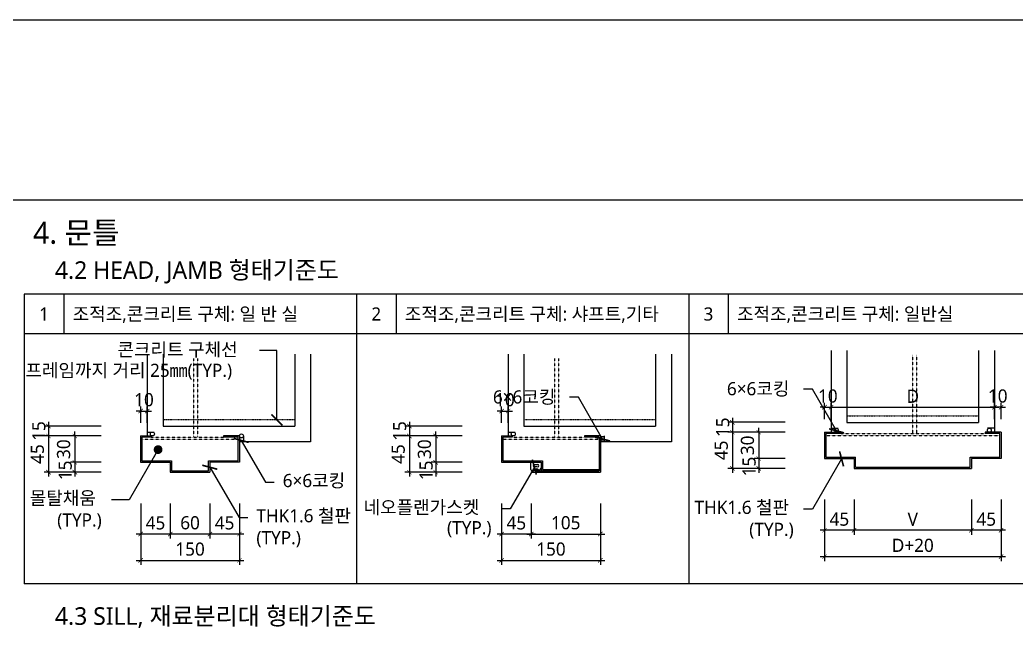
# Model space of a CAD drawing. Header units: inches. Extents: x 10 to 84110, y 29113 to 88513.
# Drawn here: x 27660 to 50350, y 74518 to 88513 of the extents above; entities that cross this region are included whole.
import ezdxf
from ezdxf.enums import TextEntityAlignment as Align

# ---------------------------------------------------------------- set-up
doc = ezdxf.new("R2010")
doc.units = ezdxf.units.IN
doc.header["$MEASUREMENT"] = 0
for name, pattern in [('DASH_0', [1, 0.5, -0.5]), ('DASH_16', [1.4, 0.7, -0.7]), ('DASH_31', [1.5, 1, -0.5])]:
    doc.linetypes.add(name, pattern=pattern)
doc.layers.get('Defpoints').update_dxf_attribs({"color": 137})
for name, color, linetype in [('21', 4, 'Continuous'), ('23', 7, 'Continuous'), ('24', 7, 'Continuous'), ('DIM-INT', 7, 'Continuous'), ('ELE-2', 2, 'Continuous'), ('ELE-4', 4, 'Continuous'), ('ELE-7', 7, 'Continuous'), ('HATCH', 8, 'Continuous'), ('SYM-LEAD', 6, 'Continuous'), ('TEXT', 3, 'Continuous')]:
    doc.layers.add(name, color=color, linetype=linetype)
doc.styles.add('ARIAL', font='malgun.ttf')
doc.styles.add('굴림체(옥산)', font='malgun.ttf')
doc.styles.add('맑은고딕', font='malgun.ttf')
doc.dimstyles.new('CJA', dxfattribs={"dimscale": 300, "dimtxt": 2.7, "dimasz": 1, "dimexe": 2, "dimexo": 3, "dimgap": 1, "dimtad": 1, "dimdec": 0, "dimzin": 1, "dimdsep": 46, "dimlunit": 6, "dimtxsty": '굴림체(옥산)', "dimblk": 'CJDOT', "dimcen": 0.09, "dimdle": 1, "dimclrd": 256, "dimclre": 256, "dimclrt": 3, "dimadec": 0, "dimazin": 0, "dimtfac": 1, "dimtdec": 0, "dimtix": 1, "dimtmove": 2, "dimatfit": 3, "dimldrblk": 'CJDOT', "dimfxl": 1, "dimtolj": 1, "dimtzin": 1, "dimarcsym": 0})
doc.dimstyles.new('DIM-QD 1', dxfattribs={"dimtxt": 3, "dimasz": 1.5, "dimexe": 1, "dimexo": 0, "dimgap": 1, "dimtad": 1, "dimdec": 3, "dimdsep": 46, "dimtxsty": 'ARIAL', "dimblk1": 'ARCHTICK', "dimblk2": 'ARCHTICK', "dimsah": 1, "dimcen": 0, "dimclrd": 256, "dimclre": 256, "dimclrt": 3, "dimazin": 2, "dimtfac": 1, "dimtdec": 3, "dimtix": 1, "dimtmove": 2, "dimatfit": 3, "dimldrblk": 'ARCHTICK', "dimfxl": 1, "dimtolj": 1, "dimtzin": 0, "dimarcsym": 0})

# ---------------------------------------------------------------- blocks, each defined once
blk = doc.blocks.new('_ARCHTICK')
at = {"color": 0, "linetype": 'ByBlock', "const_width": 0.15}
blk.add_lwpolyline([(-0.5, -0.5), (0.5, 0.5)], dxfattribs=at)
blk = doc.blocks.new('*D46')
at = {"layer": 'Defpoints', "color": 0, "transparency": 16777216}
for p in [(30410, 77797), (31085, 77797), (30410, 76797)]:
    blk.add_point(p, dxfattribs=at)
at = {"layer": 'DIM-INT', "color": 7, "lineweight": -2, "transparency": 16777216}
for p, q in [((30410, 77497), (30410, 76697)), ((31085, 77497), (31085, 76697)), ((31185, 76797), (30310, 76797))]:
    blk.add_line(p, q, dxfattribs=at)
at = {"layer": 'DIM-INT', "color": 7, "lineweight": -2, "transparency": 16777216, "xscale": 100, "yscale": 100, "zscale": 100, "rotation": 180}
blk.add_blockref('_ARCHTICK', (30410, 76797), dxfattribs=at)
at = {"layer": 'DIM-INT', "color": 7, "lineweight": -2, "transparency": 16777216, "xscale": 100, "yscale": 100, "zscale": 100}
blk.add_blockref('_ARCHTICK', (31085, 76797), dxfattribs=at)
at = {"layer": 'DIM-INT', "color": 3, "transparency": 16777216, "insert": (30747, 77050), "char_height": 300, "attachment_point": 5, "style": '맑은고딕'}
blk.add_mtext('\\A1;45 ', dxfattribs=at)
blk = doc.blocks.new('CJDOT')
blk.add_line((-2, 0), (2, 0))
at = {"const_width": 0.5}
blk.add_lwpolyline([(-0.25, 0, 1), (0.25, 0, 1)], format="xyb", close=True, dxfattribs=at)
blk = doc.blocks.new('*D47')
at = {"layer": 'Defpoints', "color": 0, "transparency": 16777216}
for p in [(31085, 77797), (31985, 77797), (31085, 76797)]:
    blk.add_point(p, dxfattribs=at)
at = {"layer": 'DIM-INT', "color": 7, "lineweight": -2, "transparency": 16777216}
for p, q in [((31085, 77497), (31085, 76697)), ((31985, 77497), (31985, 76697)), ((32085, 76797), (30985, 76797))]:
    blk.add_line(p, q, dxfattribs=at)
at = {"layer": 'DIM-INT', "color": 7, "lineweight": -2, "transparency": 16777216, "xscale": 100, "yscale": 100, "zscale": 100, "rotation": 180}
blk.add_blockref('_ARCHTICK', (31085, 76797), dxfattribs=at)
at = {"layer": 'DIM-INT', "color": 7, "lineweight": -2, "transparency": 16777216, "xscale": 100, "yscale": 100, "zscale": 100}
blk.add_blockref('_ARCHTICK', (31985, 76797), dxfattribs=at)
at = {"layer": 'DIM-INT', "color": 3, "transparency": 16777216, "insert": (31535, 77052), "char_height": 300, "attachment_point": 5, "style": '맑은고딕'}
blk.add_mtext('\\A1;60 ', dxfattribs=at)
blk = doc.blocks.new('*D48')
at = {"layer": 'Defpoints', "color": 0, "transparency": 16777216}
for p in [(31985, 77797), (32660, 77797), (31985, 76797)]:
    blk.add_point(p, dxfattribs=at)
at = {"layer": 'DIM-INT', "color": 7, "lineweight": -2, "transparency": 16777216}
for p, q in [((31985, 77497), (31985, 76697)), ((32660, 77497), (32660, 76697)), ((32760, 76797), (31885, 76797))]:
    blk.add_line(p, q, dxfattribs=at)
at = {"layer": 'DIM-INT', "color": 7, "lineweight": -2, "transparency": 16777216, "xscale": 100, "yscale": 100, "zscale": 100, "rotation": 180}
blk.add_blockref('_ARCHTICK', (31985, 76797), dxfattribs=at)
at = {"layer": 'DIM-INT', "color": 7, "lineweight": -2, "transparency": 16777216, "xscale": 100, "yscale": 100, "zscale": 100}
blk.add_blockref('_ARCHTICK', (32660, 76797), dxfattribs=at)
at = {"layer": 'DIM-INT', "color": 3, "transparency": 16777216, "insert": (32322, 77050), "char_height": 300, "attachment_point": 5, "style": '맑은고딕'}
blk.add_mtext('\\A1;45 ', dxfattribs=at)
blk = doc.blocks.new('*D49')
at = {"layer": 'Defpoints', "color": 0, "transparency": 16777216}
for p in [(30560, 79601), (30410, 79032), (30560, 79032)]:
    blk.add_point(p, dxfattribs=at)
at = {"layer": 'DIM-INT', "color": 7, "lineweight": -2, "transparency": 16777216}
for p, q in [((30410, 79332), (30410, 79701)), ((30560, 79332), (30560, 79701)), ((30410, 79601), (30310, 79601)), ((30410, 79601), (30560, 79601)), ((30560, 79601), (30660, 79601))]:
    blk.add_line(p, q, dxfattribs=at)
at = {"layer": 'DIM-INT', "color": 7, "lineweight": -2, "transparency": 16777216, "xscale": 100, "yscale": 100, "zscale": 100}
blk.add_blockref('_ARCHTICK', (30410, 79601), dxfattribs=at)
at = {"layer": 'DIM-INT', "color": 7, "lineweight": -2, "transparency": 16777216, "xscale": 100, "yscale": 100, "zscale": 100, "rotation": 180}
blk.add_blockref('_ARCHTICK', (30560, 79601), dxfattribs=at)
at = {"layer": 'DIM-INT', "color": 3, "transparency": 16777216, "insert": (30485, 79857), "char_height": 300, "attachment_point": 5, "style": '맑은고딕'}
blk.add_mtext('\\A1;10', dxfattribs=at)
blk = doc.blocks.new('*D50')
at = {"layer": 'Defpoints', "color": 0, "transparency": 16777216}
for p in [(30410, 77797), (32660, 77797), (32660, 76197)]:
    blk.add_point(p, dxfattribs=at)
at = {"layer": 'DIM-INT', "color": 7, "lineweight": -2, "transparency": 16777216}
for p, q in [((30410, 77497), (30410, 76097)), ((32660, 77497), (32660, 76097)), ((30310, 76197), (32760, 76197))]:
    blk.add_line(p, q, dxfattribs=at)
at = {"layer": 'DIM-INT', "color": 7, "lineweight": -2, "transparency": 16777216, "xscale": 100, "yscale": 100, "zscale": 100, "rotation": 180}
blk.add_blockref('_ARCHTICK', (30410, 76197), dxfattribs=at)
at = {"layer": 'DIM-INT', "color": 7, "lineweight": -2, "transparency": 16777216, "xscale": 100, "yscale": 100, "zscale": 100}
blk.add_blockref('_ARCHTICK', (32660, 76197), dxfattribs=at)
at = {"layer": 'DIM-INT', "color": 3, "transparency": 16777216, "insert": (31535, 76453), "char_height": 300, "attachment_point": 5, "style": '맑은고딕'}
blk.add_mtext('\\A1;150 ', dxfattribs=at)
blk = doc.blocks.new('*D51')
at = {"layer": 'Defpoints', "color": 0, "transparency": 16777216}
for p in [(29810, 79032), (28310, 78207), (29810, 78207)]:
    blk.add_point(p, dxfattribs=at)
at = {"layer": 'DIM-INT', "color": 7, "lineweight": -2, "transparency": 16777216}
for p, q in [((29510, 79032), (28210, 79032)), ((28310, 79132), (28310, 78107)), ((29510, 78207), (28210, 78207))]:
    blk.add_line(p, q, dxfattribs=at)
at = {"layer": 'DIM-INT', "color": 7, "lineweight": -2, "transparency": 16777216, "xscale": 100, "yscale": 100, "zscale": 100}
for p, rotation in [((28310, 79032), 90), ((28310, 78207), 270)]:
    blk.add_blockref('_ARCHTICK', p, dxfattribs=dict(at, rotation=rotation))
at = {"layer": 'DIM-INT', "color": 3, "transparency": 16777216, "insert": (28057, 78620), "char_height": 300, "attachment_point": 5, "rotation": 90, "style": '맑은고딕'}
blk.add_mtext('\\A1;45', dxfattribs=at)
blk = doc.blocks.new('*D52')
at = {"layer": 'Defpoints', "color": 0, "transparency": 16777216}
for p in [(29810, 78432), (28910, 78207), (29810, 78207)]:
    blk.add_point(p, dxfattribs=at)
at = {"layer": 'DIM-INT', "color": 7, "lineweight": -2, "transparency": 16777216}
for p, q in [((28910, 78532), (28910, 78107)), ((29510, 78432), (28810, 78432)), ((29510, 78207), (28810, 78207))]:
    blk.add_line(p, q, dxfattribs=at)
at = {"layer": 'DIM-INT', "color": 7, "lineweight": -2, "transparency": 16777216, "xscale": 100, "yscale": 100, "zscale": 100}
for p, rotation in [((28910, 78432), 90), ((28910, 78207), 270)]:
    blk.add_blockref('_ARCHTICK', p, dxfattribs=dict(at, rotation=rotation))
at = {"layer": 'DIM-INT', "color": 3, "transparency": 16777216, "insert": (28692, 78249), "char_height": 300, "attachment_point": 5, "rotation": 90, "style": '맑은고딕'}
blk.add_mtext('\\A1;15', dxfattribs=at)
blk = doc.blocks.new('*D53')
at = {"layer": 'Defpoints', "color": 0, "transparency": 16777216}
for p in [(29810, 79032), (28910, 78432), (29810, 78432)]:
    blk.add_point(p, dxfattribs=at)
at = {"layer": 'DIM-INT', "color": 7, "lineweight": -2, "transparency": 16777216}
for p, q in [((29510, 79032), (28810, 79032)), ((28910, 79032), (28910, 79132)), ((28910, 79032), (28910, 78432)), ((29510, 78432), (28810, 78432)), ((28910, 78432), (28910, 78332))]:
    blk.add_line(p, q, dxfattribs=at)
at = {"layer": 'DIM-INT', "color": 7, "lineweight": -2, "transparency": 16777216, "xscale": 100, "yscale": 100, "zscale": 100}
for p, rotation in [((28910, 79032), 270), ((28910, 78432), 90)]:
    blk.add_blockref('_ARCHTICK', p, dxfattribs=dict(at, rotation=rotation))
at = {"layer": 'DIM-INT', "color": 3, "transparency": 16777216, "insert": (28655, 78732), "char_height": 300, "attachment_point": 5, "rotation": 90, "style": '맑은고딕'}
blk.add_mtext('\\A1;30', dxfattribs=at)
blk = doc.blocks.new('*D54')
at = {"layer": 'Defpoints', "color": 0, "transparency": 16777216}
for p in [(29810, 79257), (28310, 79032), (29810, 79032)]:
    blk.add_point(p, dxfattribs=at)
at = {"layer": 'DIM-INT', "color": 7, "lineweight": -2, "transparency": 16777216}
for p, q in [((29510, 79257), (28210, 79257)), ((28310, 79357), (28310, 78932)), ((29510, 79032), (28210, 79032))]:
    blk.add_line(p, q, dxfattribs=at)
at = {"layer": 'DIM-INT', "color": 7, "lineweight": -2, "transparency": 16777216, "xscale": 100, "yscale": 100, "zscale": 100}
for p, rotation in [((28310, 79257), 90), ((28310, 79032), 270)]:
    blk.add_blockref('_ARCHTICK', p, dxfattribs=dict(at, rotation=rotation))
at = {"layer": 'DIM-INT', "color": 3, "transparency": 16777216, "insert": (28091, 79145), "char_height": 300, "attachment_point": 5, "rotation": 90, "style": '맑은고딕'}
blk.add_mtext('\\A1;15', dxfattribs=at)
blk = doc.blocks.new('*D55')
at = {"layer": 'Defpoints', "color": 0, "transparency": 16777216}
for p in [(38780, 79601), (38630, 79032), (38780, 79032)]:
    blk.add_point(p, dxfattribs=at)
at = {"layer": 'DIM-INT', "color": 7, "lineweight": -2, "transparency": 16777216}
for p, q in [((38630, 79332), (38630, 79701)), ((38780, 79332), (38780, 79701)), ((38630, 79601), (38530, 79601)), ((38630, 79601), (38780, 79601)), ((38780, 79601), (38880, 79601))]:
    blk.add_line(p, q, dxfattribs=at)
at = {"layer": 'DIM-INT', "color": 7, "lineweight": -2, "transparency": 16777216, "xscale": 100, "yscale": 100, "zscale": 100}
blk.add_blockref('_ARCHTICK', (38630, 79601), dxfattribs=at)
at = {"layer": 'DIM-INT', "color": 7, "lineweight": -2, "transparency": 16777216, "xscale": 100, "yscale": 100, "zscale": 100, "rotation": 180}
blk.add_blockref('_ARCHTICK', (38780, 79601), dxfattribs=at)
at = {"layer": 'DIM-INT', "color": 3, "transparency": 16777216, "insert": (38705, 79857), "char_height": 300, "attachment_point": 5, "style": '맑은고딕'}
blk.add_mtext('\\A1;10', dxfattribs=at)
blk = doc.blocks.new('*D56')
at = {"layer": 'Defpoints', "color": 0, "transparency": 16777216}
for p in [(38630, 77797), (39305, 77797), (38630, 76797)]:
    blk.add_point(p, dxfattribs=at)
at = {"layer": 'DIM-INT', "color": 7, "lineweight": -2, "transparency": 16777216}
for p, q in [((38630, 77497), (38630, 76697)), ((39305, 77497), (39305, 76697)), ((39405, 76797), (38530, 76797))]:
    blk.add_line(p, q, dxfattribs=at)
at = {"layer": 'DIM-INT', "color": 7, "lineweight": -2, "transparency": 16777216, "xscale": 100, "yscale": 100, "zscale": 100, "rotation": 180}
blk.add_blockref('_ARCHTICK', (38630, 76797), dxfattribs=at)
at = {"layer": 'DIM-INT', "color": 7, "lineweight": -2, "transparency": 16777216, "xscale": 100, "yscale": 100, "zscale": 100}
blk.add_blockref('_ARCHTICK', (39305, 76797), dxfattribs=at)
at = {"layer": 'DIM-INT', "color": 3, "transparency": 16777216, "insert": (38967, 77050), "char_height": 300, "attachment_point": 5, "style": '맑은고딕'}
blk.add_mtext('\\A1;45 ', dxfattribs=at)
blk = doc.blocks.new('*D57')
at = {"layer": 'Defpoints', "color": 0, "transparency": 16777216}
for p in [(38630, 77797), (40880, 77797), (40880, 76197)]:
    blk.add_point(p, dxfattribs=at)
at = {"layer": 'DIM-INT', "color": 7, "lineweight": -2, "transparency": 16777216}
for p, q in [((38630, 77497), (38630, 76097)), ((40880, 77497), (40880, 76097)), ((38530, 76197), (40980, 76197))]:
    blk.add_line(p, q, dxfattribs=at)
at = {"layer": 'DIM-INT', "color": 7, "lineweight": -2, "transparency": 16777216, "xscale": 100, "yscale": 100, "zscale": 100, "rotation": 180}
blk.add_blockref('_ARCHTICK', (38630, 76197), dxfattribs=at)
at = {"layer": 'DIM-INT', "color": 7, "lineweight": -2, "transparency": 16777216, "xscale": 100, "yscale": 100, "zscale": 100}
blk.add_blockref('_ARCHTICK', (40880, 76197), dxfattribs=at)
at = {"layer": 'DIM-INT', "color": 3, "transparency": 16777216, "insert": (39755, 76453), "char_height": 300, "attachment_point": 5, "style": '맑은고딕'}
blk.add_mtext('\\A1;150 ', dxfattribs=at)
blk = doc.blocks.new('*D58')
at = {"layer": 'Defpoints', "color": 0, "transparency": 16777216}
for p in [(38030, 79032), (36530, 78207), (38030, 78207)]:
    blk.add_point(p, dxfattribs=at)
at = {"layer": 'DIM-INT', "color": 7, "lineweight": -2, "transparency": 16777216}
for p, q in [((37730, 79032), (36430, 79032)), ((36530, 79132), (36530, 78107)), ((37730, 78207), (36430, 78207))]:
    blk.add_line(p, q, dxfattribs=at)
at = {"layer": 'DIM-INT', "color": 7, "lineweight": -2, "transparency": 16777216, "xscale": 100, "yscale": 100, "zscale": 100}
for p, rotation in [((36530, 79032), 90), ((36530, 78207), 270)]:
    blk.add_blockref('_ARCHTICK', p, dxfattribs=dict(at, rotation=rotation))
at = {"layer": 'DIM-INT', "color": 3, "transparency": 16777216, "insert": (36277, 78620), "char_height": 300, "attachment_point": 5, "rotation": 90, "style": '맑은고딕'}
blk.add_mtext('\\A1;45', dxfattribs=at)
blk = doc.blocks.new('*D59')
at = {"layer": 'Defpoints', "color": 0, "transparency": 16777216}
for p in [(38030, 78432), (37130, 78207), (38030, 78207)]:
    blk.add_point(p, dxfattribs=at)
at = {"layer": 'DIM-INT', "color": 7, "lineweight": -2, "transparency": 16777216}
for p, q in [((37130, 78532), (37130, 78107)), ((37730, 78432), (37030, 78432)), ((37730, 78207), (37030, 78207))]:
    blk.add_line(p, q, dxfattribs=at)
at = {"layer": 'DIM-INT', "color": 7, "lineweight": -2, "transparency": 16777216, "xscale": 100, "yscale": 100, "zscale": 100}
for p, rotation in [((37130, 78432), 90), ((37130, 78207), 270)]:
    blk.add_blockref('_ARCHTICK', p, dxfattribs=dict(at, rotation=rotation))
at = {"layer": 'DIM-INT', "color": 3, "transparency": 16777216, "insert": (36913, 78249), "char_height": 300, "attachment_point": 5, "rotation": 90, "style": '맑은고딕'}
blk.add_mtext('\\A1;15', dxfattribs=at)
blk = doc.blocks.new('*D60')
at = {"layer": 'Defpoints', "color": 0, "transparency": 16777216}
for p in [(38030, 79032), (37130, 78432), (38030, 78432)]:
    blk.add_point(p, dxfattribs=at)
at = {"layer": 'DIM-INT', "color": 7, "lineweight": -2, "transparency": 16777216}
for p, q in [((37730, 79032), (37030, 79032)), ((37130, 79032), (37130, 79132)), ((37130, 79032), (37130, 78432)), ((37730, 78432), (37030, 78432)), ((37130, 78432), (37130, 78332))]:
    blk.add_line(p, q, dxfattribs=at)
at = {"layer": 'DIM-INT', "color": 7, "lineweight": -2, "transparency": 16777216, "xscale": 100, "yscale": 100, "zscale": 100}
for p, rotation in [((37130, 79032), 270), ((37130, 78432), 90)]:
    blk.add_blockref('_ARCHTICK', p, dxfattribs=dict(at, rotation=rotation))
at = {"layer": 'DIM-INT', "color": 3, "transparency": 16777216, "insert": (36875, 78732), "char_height": 300, "attachment_point": 5, "rotation": 90, "style": '맑은고딕'}
blk.add_mtext('\\A1;30', dxfattribs=at)
blk = doc.blocks.new('*D61')
at = {"layer": 'Defpoints', "color": 0, "transparency": 16777216}
for p in [(38030, 79257), (36530, 79032), (38030, 79032)]:
    blk.add_point(p, dxfattribs=at)
at = {"layer": 'DIM-INT', "color": 7, "lineweight": -2, "transparency": 16777216}
for p, q in [((37730, 79257), (36430, 79257)), ((36530, 79357), (36530, 78932)), ((37730, 79032), (36430, 79032))]:
    blk.add_line(p, q, dxfattribs=at)
at = {"layer": 'DIM-INT', "color": 7, "lineweight": -2, "transparency": 16777216, "xscale": 100, "yscale": 100, "zscale": 100}
for p, rotation in [((36530, 79257), 90), ((36530, 79032), 270)]:
    blk.add_blockref('_ARCHTICK', p, dxfattribs=dict(at, rotation=rotation))
at = {"layer": 'DIM-INT', "color": 3, "transparency": 16777216, "insert": (36311, 79145), "char_height": 300, "attachment_point": 5, "rotation": 90, "style": '맑은고딕'}
blk.add_mtext('\\A1;15', dxfattribs=at)
blk = doc.blocks.new('*D62')
at = {"layer": 'Defpoints', "color": 0, "transparency": 16777216}
for p in [(46137, 79687), (45987, 79118), (46137, 79118)]:
    blk.add_point(p, dxfattribs=at)
at = {"layer": 'DIM-INT', "color": 7, "lineweight": -2, "transparency": 16777216}
for p, q in [((45987, 79687), (45887, 79687)), ((45987, 79418), (45987, 79787)), ((45987, 79687), (46137, 79687)), ((46137, 79418), (46137, 79787)), ((46137, 79687), (46237, 79687))]:
    blk.add_line(p, q, dxfattribs=at)
at = {"layer": 'DIM-INT', "color": 7, "lineweight": -2, "transparency": 16777216, "xscale": 100, "yscale": 100, "zscale": 100}
blk.add_blockref('_ARCHTICK', (45987, 79687), dxfattribs=at)
at = {"layer": 'DIM-INT', "color": 7, "lineweight": -2, "transparency": 16777216, "xscale": 100, "yscale": 100, "zscale": 100, "rotation": 180}
blk.add_blockref('_ARCHTICK', (46137, 79687), dxfattribs=at)
at = {"layer": 'DIM-INT', "color": 3, "transparency": 16777216, "insert": (46062, 79942), "char_height": 300, "attachment_point": 5, "style": '맑은고딕'}
blk.add_mtext('\\A1;10', dxfattribs=at)
blk = doc.blocks.new('*D63')
at = {"layer": 'Defpoints', "color": 0, "transparency": 16777216}
for p in [(45387, 79118), (43887, 78293), (45387, 78293)]:
    blk.add_point(p, dxfattribs=at)
at = {"layer": 'DIM-INT', "color": 7, "lineweight": -2, "transparency": 16777216}
for p, q in [((43887, 79218), (43887, 78193)), ((45087, 79118), (43787, 79118)), ((45087, 78293), (43787, 78293))]:
    blk.add_line(p, q, dxfattribs=at)
at = {"layer": 'DIM-INT', "color": 7, "lineweight": -2, "transparency": 16777216, "xscale": 100, "yscale": 100, "zscale": 100}
for p, rotation in [((43887, 79118), 90), ((43887, 78293), 270)]:
    blk.add_blockref('_ARCHTICK', p, dxfattribs=dict(at, rotation=rotation))
at = {"layer": 'DIM-INT', "color": 3, "transparency": 16777216, "insert": (43635, 78705), "char_height": 300, "attachment_point": 5, "rotation": 90, "style": '맑은고딕'}
blk.add_mtext('\\A1;45', dxfattribs=at)
blk = doc.blocks.new('*D64')
at = {"layer": 'Defpoints', "color": 0, "transparency": 16777216}
for p in [(45387, 78518), (44487, 78293), (45387, 78293)]:
    blk.add_point(p, dxfattribs=at)
at = {"layer": 'DIM-INT', "color": 7, "lineweight": -2, "transparency": 16777216}
for p, q in [((45087, 78518), (44387, 78518)), ((44487, 78618), (44487, 78193)), ((45087, 78293), (44387, 78293))]:
    blk.add_line(p, q, dxfattribs=at)
at = {"layer": 'DIM-INT', "color": 7, "lineweight": -2, "transparency": 16777216, "xscale": 100, "yscale": 100, "zscale": 100}
for p, rotation in [((44487, 78518), 90), ((44487, 78293), 270)]:
    blk.add_blockref('_ARCHTICK', p, dxfattribs=dict(at, rotation=rotation))
at = {"layer": 'DIM-INT', "color": 3, "transparency": 16777216, "insert": (44270, 78335), "char_height": 300, "attachment_point": 5, "rotation": 90, "style": '맑은고딕'}
blk.add_mtext('\\A1;15', dxfattribs=at)
blk = doc.blocks.new('*D65')
at = {"layer": 'Defpoints', "color": 0, "transparency": 16777216}
for p in [(45387, 79118), (44487, 78518), (45387, 78518)]:
    blk.add_point(p, dxfattribs=at)
at = {"layer": 'DIM-INT', "color": 7, "lineweight": -2, "transparency": 16777216}
for p, q in [((44487, 79118), (44487, 79218)), ((45087, 79118), (44387, 79118)), ((44487, 79118), (44487, 78518)), ((45087, 78518), (44387, 78518)), ((44487, 78518), (44487, 78418))]:
    blk.add_line(p, q, dxfattribs=at)
at = {"layer": 'DIM-INT', "color": 7, "lineweight": -2, "transparency": 16777216, "xscale": 100, "yscale": 100, "zscale": 100}
for p, rotation in [((44487, 79118), 270), ((44487, 78518), 90)]:
    blk.add_blockref('_ARCHTICK', p, dxfattribs=dict(at, rotation=rotation))
at = {"layer": 'DIM-INT', "color": 3, "transparency": 16777216, "insert": (44232, 78818), "char_height": 300, "attachment_point": 5, "rotation": 90, "style": '맑은고딕'}
blk.add_mtext('\\A1;30', dxfattribs=at)
blk = doc.blocks.new('*D66')
at = {"layer": 'Defpoints', "color": 0, "transparency": 16777216}
for p in [(45387, 79343), (43887, 79118), (45387, 79118)]:
    blk.add_point(p, dxfattribs=at)
at = {"layer": 'DIM-INT', "color": 7, "lineweight": -2, "transparency": 16777216}
for p, q in [((43887, 79443), (43887, 79018)), ((45087, 79343), (43787, 79343)), ((45087, 79118), (43787, 79118))]:
    blk.add_line(p, q, dxfattribs=at)
at = {"layer": 'DIM-INT', "color": 7, "lineweight": -2, "transparency": 16777216, "xscale": 100, "yscale": 100, "zscale": 100}
for p, rotation in [((43887, 79343), 90), ((43887, 79118), 270)]:
    blk.add_blockref('_ARCHTICK', p, dxfattribs=dict(at, rotation=rotation))
at = {"layer": 'DIM-INT', "color": 3, "transparency": 16777216, "insert": (43669, 79230), "char_height": 300, "attachment_point": 5, "rotation": 90, "style": '맑은고딕'}
blk.add_mtext('\\A1;15', dxfattribs=at)
blk = doc.blocks.new('*D67')
at = {"layer": 'Defpoints', "color": 0, "transparency": 16777216}
for p in [(49857, 79687), (49857, 79118), (50007, 79118)]:
    blk.add_point(p, dxfattribs=at)
at = {"layer": 'DIM-INT', "color": 7, "lineweight": -2, "transparency": 16777216}
for p, q in [((49857, 79687), (49757, 79687)), ((49857, 79418), (49857, 79787)), ((50007, 79687), (49857, 79687)), ((50007, 79418), (50007, 79787)), ((50007, 79687), (50107, 79687))]:
    blk.add_line(p, q, dxfattribs=at)
at = {"layer": 'DIM-INT', "color": 7, "lineweight": -2, "transparency": 16777216, "xscale": 100, "yscale": 100, "zscale": 100}
blk.add_blockref('_ARCHTICK', (49857, 79687), dxfattribs=at)
at = {"layer": 'DIM-INT', "color": 7, "lineweight": -2, "transparency": 16777216, "xscale": 100, "yscale": 100, "zscale": 100, "rotation": 180}
blk.add_blockref('_ARCHTICK', (50007, 79687), dxfattribs=at)
at = {"layer": 'DIM-INT', "color": 3, "transparency": 16777216, "insert": (49932, 79942), "char_height": 300, "attachment_point": 5, "style": '맑은고딕'}
blk.add_mtext('\\A1;10', dxfattribs=at)
blk = doc.blocks.new('*D68')
at = {"layer": 'Defpoints', "color": 0, "transparency": 16777216}
for p in [(45987, 77883), (46662, 77883), (45987, 76883)]:
    blk.add_point(p, dxfattribs=at)
at = {"layer": 'DIM-INT', "color": 7, "lineweight": -2, "transparency": 16777216}
for p, q in [((45987, 77583), (45987, 76783)), ((46662, 77583), (46662, 76783)), ((46762, 76883), (45887, 76883))]:
    blk.add_line(p, q, dxfattribs=at)
at = {"layer": 'DIM-INT', "color": 7, "lineweight": -2, "transparency": 16777216, "xscale": 100, "yscale": 100, "zscale": 100, "rotation": 180}
blk.add_blockref('_ARCHTICK', (45987, 76883), dxfattribs=at)
at = {"layer": 'DIM-INT', "color": 7, "lineweight": -2, "transparency": 16777216, "xscale": 100, "yscale": 100, "zscale": 100}
blk.add_blockref('_ARCHTICK', (46662, 76883), dxfattribs=at)
at = {"layer": 'DIM-INT', "color": 3, "transparency": 16777216, "insert": (46325, 77135), "char_height": 300, "attachment_point": 5, "style": '맑은고딕'}
blk.add_mtext('\\A1;45 ', dxfattribs=at)
blk = doc.blocks.new('*D69')
at = {"layer": 'Defpoints', "color": 0, "transparency": 16777216}
for p in [(46662, 77883), (49332, 77883), (46662, 76883)]:
    blk.add_point(p, dxfattribs=at)
at = {"layer": 'DIM-INT', "color": 7, "lineweight": -2, "transparency": 16777216}
for p, q in [((46662, 77583), (46662, 76783)), ((49332, 77583), (49332, 76783)), ((49432, 76883), (46562, 76883))]:
    blk.add_line(p, q, dxfattribs=at)
at = {"layer": 'DIM-INT', "color": 7, "lineweight": -2, "transparency": 16777216, "xscale": 100, "yscale": 100, "zscale": 100, "rotation": 180}
blk.add_blockref('_ARCHTICK', (46662, 76883), dxfattribs=at)
at = {"layer": 'DIM-INT', "color": 7, "lineweight": -2, "transparency": 16777216, "xscale": 100, "yscale": 100, "zscale": 100}
blk.add_blockref('_ARCHTICK', (49332, 76883), dxfattribs=at)
at = {"layer": 'DIM-INT', "color": 3, "transparency": 16777216, "insert": (47997, 77133), "char_height": 300, "attachment_point": 5, "style": '맑은고딕'}
blk.add_mtext('\\A1;V ', dxfattribs=at)
blk = doc.blocks.new('*D70')
at = {"layer": 'Defpoints', "color": 0, "transparency": 16777216}
for p in [(49332, 77883), (50007, 77883), (49332, 76883)]:
    blk.add_point(p, dxfattribs=at)
at = {"layer": 'DIM-INT', "color": 7, "lineweight": -2, "transparency": 16777216}
for p, q in [((49332, 77583), (49332, 76783)), ((50007, 77583), (50007, 76783)), ((50107, 76883), (49232, 76883))]:
    blk.add_line(p, q, dxfattribs=at)
at = {"layer": 'DIM-INT', "color": 7, "lineweight": -2, "transparency": 16777216, "xscale": 100, "yscale": 100, "zscale": 100, "rotation": 180}
blk.add_blockref('_ARCHTICK', (49332, 76883), dxfattribs=at)
at = {"layer": 'DIM-INT', "color": 7, "lineweight": -2, "transparency": 16777216, "xscale": 100, "yscale": 100, "zscale": 100}
blk.add_blockref('_ARCHTICK', (50007, 76883), dxfattribs=at)
at = {"layer": 'DIM-INT', "color": 3, "transparency": 16777216, "insert": (49670, 77135), "char_height": 300, "attachment_point": 5, "style": '맑은고딕'}
blk.add_mtext('\\A1;45 ', dxfattribs=at)
blk = doc.blocks.new('*D71')
at = {"layer": 'Defpoints', "color": 0, "transparency": 16777216}
for p in [(45987, 77883), (50007, 77883), (50007, 76283)]:
    blk.add_point(p, dxfattribs=at)
at = {"layer": 'DIM-INT', "color": 7, "lineweight": -2, "transparency": 16777216}
for p, q in [((45987, 77583), (45987, 76183)), ((50007, 77583), (50007, 76183)), ((45887, 76283), (50107, 76283))]:
    blk.add_line(p, q, dxfattribs=at)
at = {"layer": 'DIM-INT', "color": 7, "lineweight": -2, "transparency": 16777216, "xscale": 100, "yscale": 100, "zscale": 100, "rotation": 180}
blk.add_blockref('_ARCHTICK', (45987, 76283), dxfattribs=at)
at = {"layer": 'DIM-INT', "color": 7, "lineweight": -2, "transparency": 16777216, "xscale": 100, "yscale": 100, "zscale": 100}
blk.add_blockref('_ARCHTICK', (50007, 76283), dxfattribs=at)
at = {"layer": 'DIM-INT', "color": 3, "transparency": 16777216, "insert": (47997, 76538), "char_height": 300, "attachment_point": 5, "style": '맑은고딕'}
blk.add_mtext('\\A1;D+20 ', dxfattribs=at)
blk = doc.blocks.new('*D72')
at = {"layer": 'Defpoints', "color": 0, "transparency": 16777216}
for p in [(49857, 79687), (46137, 79118), (49857, 79118)]:
    blk.add_point(p, dxfattribs=at)
at = {"layer": 'DIM-INT', "color": 7, "lineweight": -2, "transparency": 16777216}
for p, q in [((46037, 79687), (49957, 79687)), ((46137, 79418), (46137, 79787)), ((49857, 79418), (49857, 79787))]:
    blk.add_line(p, q, dxfattribs=at)
at = {"layer": 'DIM-INT', "color": 7, "lineweight": -2, "transparency": 16777216, "xscale": 100, "yscale": 100, "zscale": 100, "rotation": 180}
blk.add_blockref('_ARCHTICK', (46137, 79687), dxfattribs=at)
at = {"layer": 'DIM-INT', "color": 7, "lineweight": -2, "transparency": 16777216, "xscale": 100, "yscale": 100, "zscale": 100}
blk.add_blockref('_ARCHTICK', (49857, 79687), dxfattribs=at)
at = {"layer": 'DIM-INT', "color": 3, "transparency": 16777216, "insert": (47997, 79937), "char_height": 300, "attachment_point": 5, "style": '맑은고딕'}
blk.add_mtext('\\A1;D', dxfattribs=at)
blk = doc.blocks.new('*D271')
at = {"layer": 'Defpoints', "color": 0, "transparency": 16777216}
for p in [(39305, 77797), (40880, 77797), (40880, 76797)]:
    blk.add_point(p, dxfattribs=at)
at = {"layer": 'DIM-INT', "color": 7, "lineweight": -2, "transparency": 16777216}
for p, q in [((39305, 77497), (39305, 76697)), ((40880, 77497), (40880, 76697)), ((39205, 76797), (40980, 76797))]:
    blk.add_line(p, q, dxfattribs=at)
at = {"layer": 'DIM-INT', "color": 7, "lineweight": -2, "transparency": 16777216, "xscale": 100, "yscale": 100, "zscale": 100, "rotation": 180}
blk.add_blockref('_ARCHTICK', (39305, 76797), dxfattribs=at)
at = {"layer": 'DIM-INT', "color": 7, "lineweight": -2, "transparency": 16777216, "xscale": 100, "yscale": 100, "zscale": 100}
blk.add_blockref('_ARCHTICK', (40880, 76797), dxfattribs=at)
at = {"layer": 'DIM-INT', "color": 3, "transparency": 16777216, "insert": (40092, 77053), "char_height": 300, "attachment_point": 5, "style": '맑은고딕'}
blk.add_mtext('\\A1;105', dxfattribs=at)

msp = doc.modelspace()

# ---------------------------------------------------------------- linework, layer by layer
at = {"layer": '21', "linetype": 'Continuous'}
for p, q in [((30559.5, 80897), (30559.5, 79122)), ((34279.5, 80897), (34279.5, 78897)), ((38780, 80897), (38780, 79122)), ((42500, 80897), (42500, 78897)), ((46137.4, 80982.8), (46137.4, 79207.8)), ((49857.4, 80982.8), (49857.4, 79207.8)), ((34279.5, 78897), (32749.5, 78897)), ((42500, 78897), (40970, 78897))]:
    msp.add_line(p, q, dxfattribs=at)
at = {"layer": '21', "color": 1, "linetype": 'Continuous'}
for p, q in [((46137.4, 79207.8), (46295.5, 79207.8)), ((46137.4, 79207.8), (46137.4, 79117.8)), ((49857.4, 79207.8), (49699.3, 79207.8)), ((49857.4, 79207.8), (49857.4, 79117.8)), ((30559.5, 79122), (30717.6, 79122)), ((30559.5, 79122), (30559.5, 79032)), ((32749.5, 79032), (32749.5, 78897)), ((38780, 79122), (38938.1, 79122)), ((38780, 79122), (38780, 79032)), ((38870, 79032), (38870, 79002)), ((40970, 79032), (40970, 78897)), ((32749.5, 78897), (32659.5, 78897)), ((40970, 78897), (40880, 78897)), ((39299.9, 78268.4), (39299.9, 78432)), ((39374.3, 78382.6), (39456.6, 78382.6))]:
    msp.add_line(p, q, dxfattribs=at)
at = {"layer": '21', "color": 7, "linetype": 'Continuous'}
for p, q in [((30649.5, 79002), (30439.5, 79002)), ((30439.5, 79002), (30439.5, 78462)), ((32633.1, 79002), (32299.5, 79002)), ((32633.1, 78462), (32633.1, 79002)), ((38870, 79002), (38660, 79002)), ((38660, 79002), (38660, 78462)), ((40853.6, 79002), (40520, 79002)), ((40853.6, 79002), (40853.6, 78237.8)), ((46017.4, 79087.8), (46017.4, 78547.8)), ((46364.6, 79087.8), (46017.4, 79087.8)), ((49981, 79087.8), (49647.4, 79087.8)), ((49981, 78547.8), (49981, 79087.8)), ((46017.4, 78547.8), (46692.4, 78547.8)), ((46692.4, 78322.8), (46692.4, 78547.8)), ((49302.4, 78322.8), (49302.4, 78547.8)), ((49302.4, 78547.8), (49981, 78547.8)), ((30439.5, 78462), (31114.5, 78462)), ((31114.5, 78462), (31114.5, 78237.8)), ((31954.5, 78237), (31954.5, 78462)), ((31954.5, 78462), (32633.1, 78462)), ((38660, 78462), (39560, 78462)), ((39560, 78462), (39560, 78267)), ((46692.4, 78322.8), (49302.4, 78322.8)), ((31115.3, 78237), (31954.5, 78237)), ((39401.9, 78237), (39430.1, 78256.3)), ((39401.9, 78237), (40852.8, 78237)), ((39459, 78237), (39430.1, 78256.3)), ((39560, 78267), (40853.6, 78267))]:
    msp.add_line(p, q, dxfattribs=at)
at = {"layer": '21', "color": 1, "linetype": 'Continuous'}
for centre in [(46254.7, 79162.8), (49740.1, 79162.8), (30676.8, 79077), (32704.5, 79032), (38897.3, 79077), (40925, 78976.3)]:
    msp.add_circle(centre, 45, dxfattribs=at)
for centre, radius, start, end in [((39381.7, 78353.6), 29.9, 104.44333, 260.70325), ((39415.4, 78235.7), 96.5, 66.4446, 113.54179), ((39487.3, 78303.7), 43.1, 218.78945, 351.93566), ((39449.1, 78353.6), 29.9, 279.29675, 75.51024), ((39332.7, 78265.6), 32.9, 175.25441, 297.47906)]:
    msp.add_arc(centre, radius, start, end, dxfattribs=at)
at = {"layer": '21', "color": 7, "linetype": 'Continuous'}
msp.add_arc((40852.8, 78237.8), 0.75, 270, 0, dxfattribs=at)
at = {"layer": '23', "linetype": 'Continuous'}
for p, q in [((30409.5, 79032), (30649.5, 79032)), ((30409.5, 79032), (30409.5, 78432)), ((30649.5, 79032), (30649.5, 79002)), ((32299.5, 79032), (32299.5, 79002)), ((32659.5, 79032), (32299.5, 79032)), ((32659.5, 79032), (32659.5, 78432)), ((38630, 79032), (38870, 79032)), ((38630, 79032), (38630, 78432)), ((40880, 79032), (40520, 79032)), ((40520, 79032), (40520, 79002)), ((40880, 79032), (40880, 78207)), ((45987.4, 79117.8), (45987.4, 78517.8)), ((45987.4, 79117.8), (46364.6, 79117.8)), ((46364.6, 79117.8), (46364.6, 79087.8)), ((49647.4, 79117.8), (49647.4, 79087.8)), ((50007.4, 79117.8), (49647.4, 79117.8)), ((50007.4, 79117.8), (50007.4, 78517.8)), ((45987.4, 78517.8), (46662.4, 78517.8)), ((46662.4, 78517.8), (46662.4, 78292.8)), ((49332.4, 78517.8), (49332.4, 78292.8)), ((50007.4, 78517.8), (49332.4, 78517.8)), ((30409.5, 78432), (31084.5, 78432)), ((31084.5, 78432), (31084.5, 78207.8)), ((31984.5, 78432), (31984.5, 78207)), ((32659.5, 78432), (31984.5, 78432)), ((38630, 78432), (39530, 78432)), ((39305, 78207), (39429.9, 78292.5)), ((39429.9, 78292.5), (39513.1, 78237)), ((39530, 78432), (39530, 78237)), ((46662.4, 78292.8), (49332.4, 78292.8)), ((31085.3, 78207), (31984.5, 78207)), ((39305, 78207), (40880, 78207))]:
    msp.add_line(p, q, dxfattribs=at)
msp.add_arc((31085.3, 78207.8), 0.75, 180, 270, dxfattribs=at)
at = {"layer": '24', "linetype": 'Continuous'}
for p, q in [((30919.5, 80897), (30919.5, 79257)), ((33919.5, 80897), (33919.5, 79257)), ((39140, 80897), (39140, 79257)), ((42140, 80897), (42140, 79257)), ((46497.4, 80982.8), (46497.4, 79342.8)), ((49497.4, 80982.8), (49497.4, 79342.8)), ((30919.5, 79257), (33919.5, 79257)), ((39140, 79257), (42140, 79257)), ((46497.4, 79342.8), (49497.4, 79342.8))]:
    msp.add_line(p, q, dxfattribs=at)
at = {"layer": '24', "color": 9, "linetype": 'DASH_16', "ltscale": 2}
for p, q in [((46497.4, 79492.8), (49497.4, 79492.8)), ((30919.5, 79407), (33919.5, 79407)), ((39140, 79407), (42140, 79407))]:
    msp.add_line(p, q, dxfattribs=at)
at = {"layer": 'DIM-INT'}
msp.add_lwpolyline([(84109.5, 29112.7), (9.5, 29112.7), (9.5, 88512.7), (84109.5, 88512.7)], close=True, dxfattribs=at)
at = {"layer": 'ELE-2'}
msp.add_line((4659.5, 84412.7), (73359.5, 84412.7), dxfattribs=at)
at = {"layer": 'ELE-4'}
for p, q in [((27759.5, 82262.1), (27759.5, 75662.1)), ((73159.5, 82262.1), (27759.5, 82262.1)), ((73159.5, 75662.1), (27759.5, 75662.1))]:
    msp.add_line(p, q, dxfattribs=at)
at = {"layer": 'ELE-7'}
for p, q in [((28659.5, 82262.1), (28659.5, 81362.1)), ((35326.2, 82262.1), (35326.2, 75662.1)), ((36226.2, 82262.1), (36226.2, 81362.1)), ((42892.9, 82262.1), (42892.9, 75662.1)), ((43792.9, 82262.1), (43792.9, 81362.1)), ((73159.5, 81362.1), (27759.5, 81362.1))]:
    msp.add_line(p, q, dxfattribs=at)
at = {"layer": 'HATCH', "linetype": 'DASH_0', "ltscale": 1.5}
for p, q in [((31620.6, 79002), (31620.6, 80797)), ((31710.6, 79002), (31710.6, 80797)), ((39841.1, 79002), (39841.1, 80797)), ((39931.1, 79002), (39931.1, 80797)), ((47997.4, 79087.8), (47997.4, 80882.8)), ((48087.4, 79087.8), (48087.4, 80882.8)), ((30649.5, 79002), (32299.5, 79002)), ((38870, 79002), (40520, 79002)), ((46017.4, 79042.8), (49981, 79042.8)), ((46364.6, 79087.8), (49647.4, 79087.8)), ((30439.5, 78957), (32633.1, 78957)), ((38660, 78957), (40853.6, 78957))]:
    msp.add_line(p, q, dxfattribs=at)
at = {"layer": 'HATCH', "linetype": 'DASH_31'}
msp.add_arc((31053.8, 78386.3), 0.75, 0, 90, dxfattribs=at)
at = {"layer": 'HATCH', "linetype": 'Continuous'}
for centre in [(31115.3, 78267.8), (31115.3, 78237.8)]:
    msp.add_arc(centre, 0.75, 180, 270, dxfattribs=at)

# ---------------------------------------------------------------- texts
at = {"layer": 'TEXT', "style": '맑은고딕'}
for s, height, p in [('4. 문틀', 500, (27957.9, 83662.1)), ('4.2 HEAD, JAMB 형태기준도', 400, (28457.9, 82812.1)), ('조적조,콘크리트 구체: 일 반 실', 300, (28859.5, 81812.1)), ('조적조,콘크리트 구체: 샤프트,기타', 300, (36426.2, 81812.1)), ('조적조,콘크리트 구체: 일반실', 300, (43992.9, 81812.1)), ('4.3 SILL, 재료분리대 형태기준도', 400, (28457.9, 74928.8))]:
    msp.add_text(s, height=height, dxfattribs=at).set_placement(p, align=Align.MIDDLE_LEFT)
for s, p in [('1', (28209.5, 81812.1)), ('2', (35776.2, 81812.1)), ('3', (43342.9, 81812.1))]:
    msp.add_text(s, height=300, dxfattribs=at).set_placement(p, align=Align.MIDDLE_CENTER)
at = {"layer": 'TEXT', "color": 3, "style": '맑은고딕'}
for s, p in [('콘크리트 구체선', (29880.6, 80852.3)), ('프레임까지 거리 25㎜(TYP.)', (27784.2, 80378.5)), ('6×6코킹', (38432.6, 79772.2)), ('6×6코킹', (43762.4, 79958.7)), ('6×6코킹', (33645.5, 77866.6)), ('몰탈채움', (27882.2, 77467.8)), ('THK1.6 철판', (33045.5, 77064.1)), ('네오플랜가스켓', (35487.3, 77258)), ('THK1.6 철판', (43024.6, 77254.9)), ('(TYP.)', (28508.7, 76967.8)), ('(TYP.)', (37387.6, 76792.1)), ('(TYP.)', (44270.7, 76754.9)), ('(TYP.)', (33045.5, 76564.1))]:
    msp.add_text(s, height=300, dxfattribs=at).set_placement(p)

# ---------------------------------------------------------------- dimensions: what is measured, and where the dimension line sits
at = {"layer": 'DIM-INT'}
for base, p1, p2, text, picture, middle in [((46137.4, 79686.7), (45987.4, 79117.8), (46137.4, 79117.8), '10', '*D62', (46062.4, 79942.5)), ((49857.4, 79686.7), (46137.4, 79117.8), (49857.4, 79117.8), 'D', '*D72', (47997.4, 79936.7)), ((30559.5, 79600.9), (30409.5, 79032), (30559.5, 79032), '10', '*D49', (30484.5, 79856.7)), ((38780, 79600.9), (38630, 79032), (38780, 79032), '10', '*D55', (38705, 79856.7)), ((45987.4, 76882.8), (46662.4, 77882.8), (45987.4, 77882.8), '45 ', '*D68', (46324.9, 77135.4)), ((50007.4, 76282.8), (45987.4, 77882.8), (50007.4, 77882.8), 'D+20 ', '*D71', (47997.4, 76537.8)), ((46662.4, 76882.8), (49332.4, 77882.8), (46662.4, 77882.8), 'V ', '*D69', (47997.4, 77132.8)), ((49332.4, 76882.8), (50007.4, 77882.8), (49332.4, 77882.8), '45 ', '*D70', (49669.9, 77135.4)), ((30409.5, 76797), (31084.5, 77797), (30409.5, 77797), '45 ', '*D46', (30747, 77049.6)), ((32659.5, 76197), (30409.5, 77797), (32659.5, 77797), '150 ', '*D50', (31534.5, 76452.8)), ((31084.5, 76797), (31984.5, 77797), (31084.5, 77797), '60 ', '*D47', (31534.5, 77052)), ((31984.5, 76797), (32659.5, 77797), (31984.5, 77797), '45 ', '*D48', (32322, 77049.6)), ((38630, 76797), (39305, 77797), (38630, 77797), '45 ', '*D56', (38967.5, 77049.6)), ((40880, 76197), (38630, 77797), (40880, 77797), '150 ', '*D57', (39755, 76452.8))]:
    dim = msp.add_linear_dim(base=base, p1=p1, p2=p2, text=text, dimstyle='CJA', override={"dimscale": 100, "dimtxt": 3, "dimexe": 1, "dimlunit": 2, "dimtxsty": '맑은고딕', "dimblk1": 'ARCHTICK', "dimblk2": 'ARCHTICK', "dimsah": 1, "dimclrd": 7, "dimclre": 7}, dxfattribs=at)
    dim.commit()
    dim.dimension.update_dxf_attribs({"geometry": picture, "text_midpoint": middle})
for base, p1, p2, angle, text, picture, middle in [((49857.4, 79686.7), (50007.4, 79117.8), (49857.4, 79117.8), 180, '10', '*D67', (49932.4, 79942.5)), ((43887.4, 78292.8), (45387.4, 79117.8), (45387.4, 78292.8), 90, '45', '*D63', (43634.9, 78705.3)), ((44487.4, 78517.8), (45387.4, 79117.8), (45387.4, 78517.8), 90, '30', '*D65', (44232.4, 78817.8)), ((28309.5, 78207), (29809.5, 79032), (29809.5, 78207), 90, '45', '*D51', (28057, 78619.5)), ((28909.5, 78432), (29809.5, 79032), (29809.5, 78432), 90, '30', '*D53', (28654.5, 78732)), ((36530, 78207), (38030, 79032), (38030, 78207), 90, '45', '*D58', (36277.4, 78619.5)), ((37130, 78432), (38030, 79032), (38030, 78432), 90, '30', '*D60', (36875, 78732)), ((40880, 76797), (39305, 77797), (40880, 77797), 180, '105', '*D271', (40092.5, 77052.8))]:
    dim = msp.add_linear_dim(base=base, p1=p1, p2=p2, angle=angle, text=text, dimstyle='CJA', override={"dimscale": 100, "dimtxt": 3, "dimexe": 1, "dimlunit": 2, "dimtxsty": '맑은고딕', "dimblk1": 'ARCHTICK', "dimblk2": 'ARCHTICK', "dimsah": 1, "dimclrd": 7, "dimclre": 7}, dxfattribs=at)
    dim.commit()
    dim.dimension.update_dxf_attribs({"geometry": picture, "text_midpoint": middle})
for base, p1, p2, picture, middle in [((43887.4, 79117.8), (45387.4, 79342.8), (45387.4, 79117.8), '*D66', (43668.6, 79230.3)), ((28309.5, 79032), (29809.5, 79257), (29809.5, 79032), '*D54', (28090.7, 79144.5)), ((36530, 79032), (38030, 79257), (38030, 79032), '*D61', (36311.1, 79144.5)), ((28909.5, 78207), (29809.5, 78432), (29809.5, 78207), '*D52', (28692.2, 78249.3)), ((37130, 78207), (38030, 78432), (38030, 78207), '*D59', (36912.7, 78249.3)), ((44487.4, 78292.8), (45387.4, 78517.8), (45387.4, 78292.8), '*D64', (44270.1, 78335.2))]:
    dim = msp.add_linear_dim(base=base, p1=p1, p2=p2, angle=90, text='15', dimstyle='CJA', override={"dimscale": 100, "dimtxt": 3, "dimexe": 1, "dimlunit": 2, "dimtxsty": '맑은고딕', "dimblk1": 'ARCHTICK', "dimblk2": 'ARCHTICK', "dimsah": 1, "dimclrd": 7, "dimclre": 7}, dxfattribs=at)
    dim.commit()
    dim.dimension.update_dxf_attribs({"geometry": picture, "text_midpoint": middle, "dimtype": 160})

# ---------------------------------------------------------------- leaders
at = {"layer": 'SYM-LEAD', "color": 6}
for points, override in [([(33512.8, 79395.1), (33512.8, 80979.9), (33112.8, 80979.9)], {"dimscale": 100, "dimasz": 2.5, "dimtad": 0, "dimclrd": 6}), ([(46259.7, 79149.3), (45709.7, 80101.9), (45509.7, 80101.9)], {"dimscale": 100, "dimasz": 2.5, "dimtad": 0, "dimclrd": 6}), ([(40930, 78962.8), (40380, 79915.4), (40180, 79915.4)], {"dimscale": 100, "dimasz": 2.5, "dimtad": 0, "dimclrd": 6}), ([(30806.9, 78721.7), (30147.8, 77580), (29747.8, 77580)], {"dimscale": 100, "dimasz": 2, "dimtad": 0, "dimclrd": 6, "dimldrblk": 'DOT'}), ([(32699.6, 78931.4), (33249.6, 77978.7), (33449.6, 77978.7)], {"dimscale": 100, "dimasz": 2.5, "dimtad": 0, "dimclrd": 6}), ([(46374.7, 78510.3), (45709.7, 77367.1), (45509.7, 77367.1)], {"dimscale": 100, "dimasz": 2.5, "dimtad": 0, "dimclrd": 6}), ([(31984.5, 78319.5), (32649.6, 77176.3), (32849.6, 77176.3)], {"dimscale": 100, "dimasz": 2.5, "dimtad": 0, "dimclrd": 6}), ([(39376.6, 78322.8), (38826.6, 77370.2), (38626.6, 77370.2)], {"dimscale": 100, "dimasz": 2.5, "dimtad": 0, "dimclrd": 6})]:
    msp.add_leader(points, dimstyle='DIM-QD 1', override=override, dxfattribs=at)

doc.saveas('drawing.dxf')
